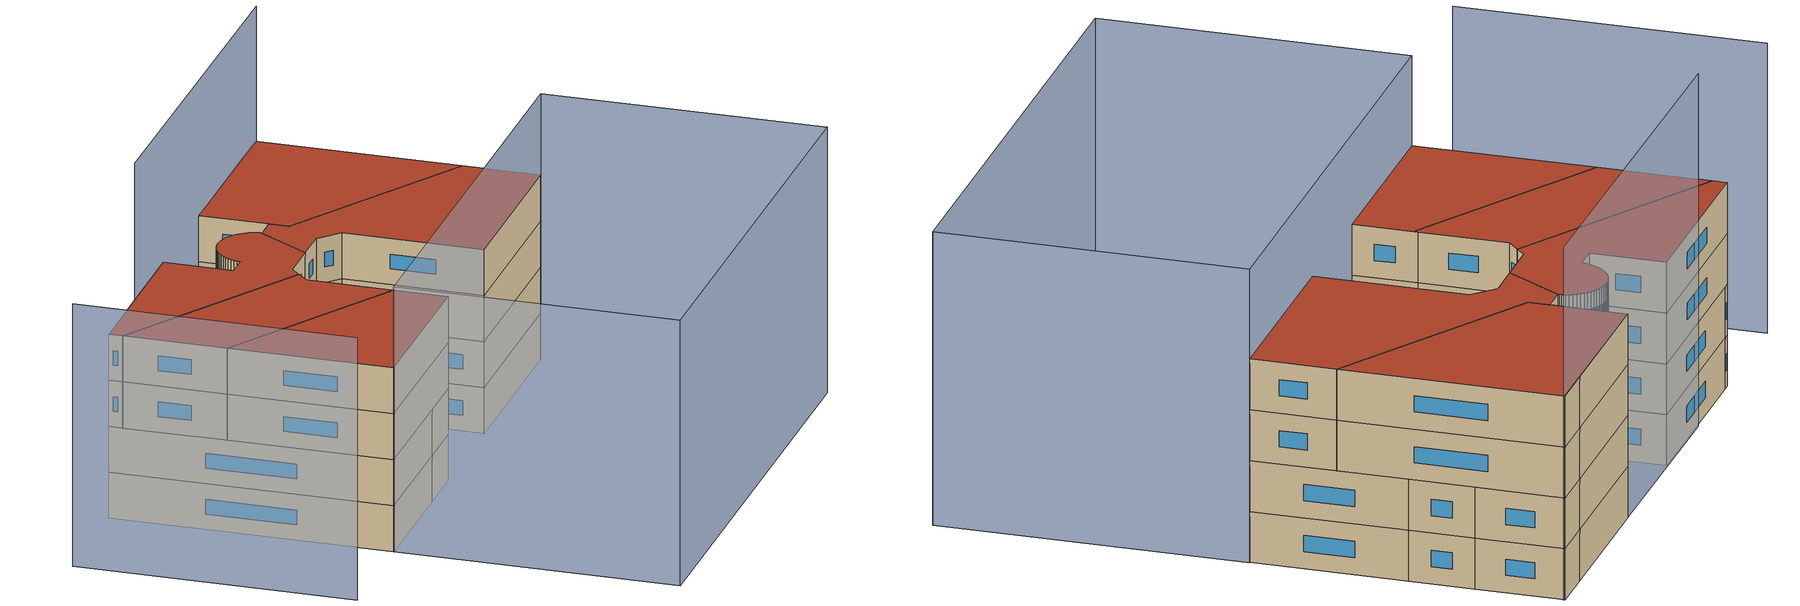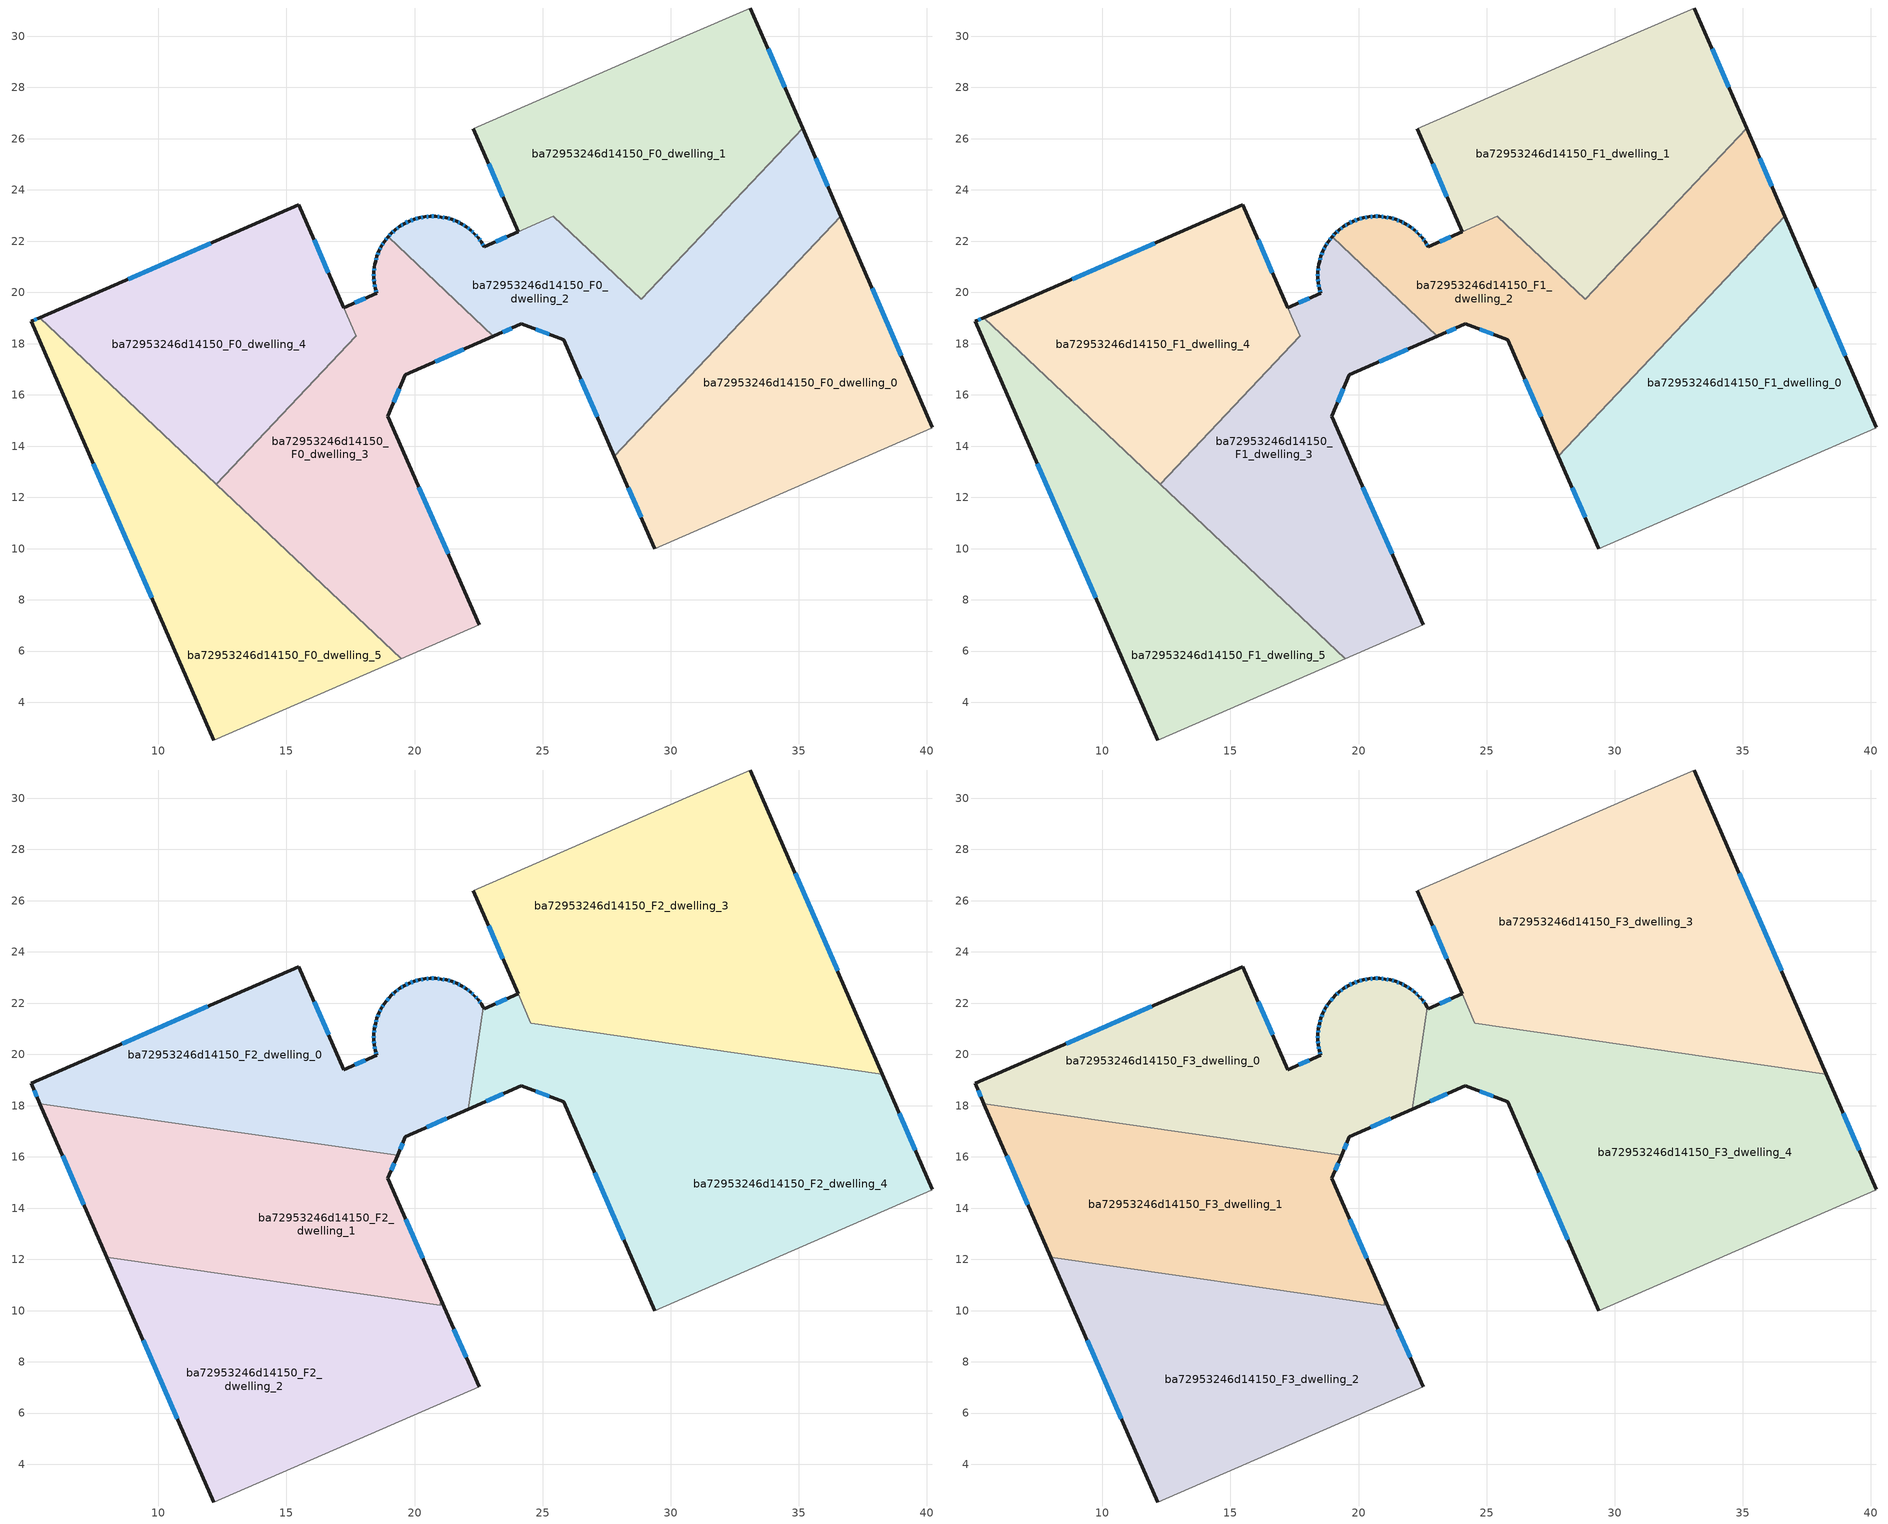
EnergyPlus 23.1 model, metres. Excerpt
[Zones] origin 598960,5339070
ba72953246d14150_F0_dwelling_0
 floor ground (EU_floor_Construction): 36.64,22.97 40.22,14.73 40.18,14.7 29.38,9.99 27.8,13.6 z0
 wall outside (EU_wall_Construction): 27.8,13.6 29.38,9.99 / 40.22,14.73 36.64,22.97 z0:3
 wall adiabatic (EU_wall_Construction): 29.38,9.99 40.18,14.7 40.22,14.73 z0:3
 wall to ba72953246d14150_F0_dwelling_2 (EU_wall_Construction): 36.64,22.97 27.8,13.6 z0:3
 window (EU_Window_Construction): 28.34,12.37 28.84,11.22 / 39,17.53 37.86,20.17 z1.02:1.98
ba72953246d14150_F0_dwelling_1
 floor ground (EU_floor_Construction): 33.11,31.1 35.15,26.42 28.84,19.74 25.42,22.97 24.05,22.37 22.3,26.39 30.6,30.02 z0
 wall outside (EU_wall_Construction): 35.15,26.42 33.11,31.1 / 22.3,26.39 24.05,22.37 z0:3
 wall adiabatic (EU_wall_Construction): 33.11,31.1 30.6,30.02 22.3,26.39 z0:3
 wall to ba72953246d14150_F0_dwelling_2 (EU_wall_Construction): 24.05,22.37 25.42,22.97 28.84,19.74 35.15,26.42 z0:3
 window (EU_Window_Construction): 34.45,28.01 33.8,29.51 / 22.89,25.02 23.45,23.74 z1.02:1.98
ba72953246d14150_F0_dwelling_2
 floor ground (EU_floor_Construction): 35.15,26.42 36.64,22.97 27.8,13.6 25.82,18.16 24.17,18.77 23.08,18.29 18.97,22.17 19.09,22.31 19.24,22.44 19.41,22.58 19.6,22.69 19.79,22.78 19.99,22.86 20.19,22.91 20.4,22.95 20.6,22.96 20.82,22.97 21.04,22.94 21.24,22.91 21.45,22.85 21.64,22.77 21.83,22.68 22.01,22.56 22.18,22.43 22.34,22.3 22.48,22.14 22.6,21.97 22.72,21.78 25.42,22.97 28.84,19.74 z0
 wall outside (EU_wall_Construction): 36.64,22.97 35.15,26.42 / 23.08,18.29 24.17,18.77 25.82,18.16 27.8,13.6 / 24.04,22.37 22.72,21.78 22.6,21.97 22.48,22.14 22.34,22.3 22.18,22.43 22.01,22.56 21.83,22.68 21.64,22.77 21.45,22.85 21.24,22.91 21.04,22.94 20.82,22.97 20.6,22.96 20.4,22.95 20.19,22.91 19.99,22.86 19.79,22.78 19.6,22.69 19.41,22.58 19.24,22.44 19.09,22.31 18.97,22.17 z0:3
 wall to ba72953246d14150_F0_dwelling_3 (EU_wall_Construction): 18.97,22.17 23.08,18.29 z0:3
 window (EU_Window_Construction): 19.36,22.53 19.3,22.49 / 19.54,22.65 19.48,22.61 / 19.72,22.75 19.66,22.72 / 19.92,22.83 19.86,22.81 / 20.12,22.89 20.05,22.87 / 20.32,22.94 20.26,22.92 / 20.53,22.96 20.47,22.96 / 20.75,22.97 20.68,22.97 / 20.96,22.95 20.9,22.96 / 21.17,22.92 21.1,22.93 / 21.38,22.87 21.31,22.89 / 21.57,22.8 21.51,22.82 / 21.77,22.71 21.7,22.74 / 21.95,22.6 21.89,22.64 / 22.13,22.48 22.07,22.52 / 22.28,22.34 22.24,22.39 / 22.43,22.19 22.39,22.24 / 22.56,22.03 22.52,22.08 / 22.68,21.85 22.64,21.91 / 36.13,24.14 35.65,25.24 / 26.49,16.61 27.13,15.15 / 24.73,18.56 25.26,18.36 / 23.45,18.45 23.8,18.61 / 19.05,22.26 19.01,22.22 / 19.19,22.4 19.14,22.35 / 23.59,22.17 23.17,21.98 z1.02:1.98
ba72953246d14150_F0_dwelling_3
 floor ground (EU_floor_Construction): 23.08,18.29 19.64,16.79 18.96,15.17 22.52,7.02 19.48,5.7 12.26,12.52 17.72,18.29 17.24,19.4 18.52,19.96 18.46,20.16 18.43,20.37 18.41,20.58 18.41,20.79 18.43,21 18.45,21.08 18.45,21.11 18.48,21.21 18.53,21.41 18.61,21.61 18.71,21.8 18.81,21.98 18.97,22.17 z0
 wall outside (EU_wall_Construction): 18.97,22.17 18.81,21.98 18.71,21.8 18.61,21.61 18.53,21.41 18.48,21.21 18.45,21.11 18.45,21.08 18.43,21 18.41,20.79 18.41,20.58 18.43,20.37 18.46,20.16 18.52,19.96 17.24,19.4 / 22.52,7.02 18.96,15.17 19.64,16.79 23.08,18.29 z0:3
 wall adiabatic (EU_wall_Construction): 19.48,5.7 22.52,7.02 z0:3
 wall to ba72953246d14150_F0_dwelling_4 (EU_wall_Construction): 17.71,18.29 12.26,12.52 / 17.24,19.4 17.72,18.29 z0:3
 wall to ba72953246d14150_F0_dwelling_5 (EU_wall_Construction): 12.26,12.52 19.48,5.7 z0:3
 window (EU_Window_Construction): 18.08,19.77 17.67,19.59 / 18.48,20.09 18.5,20.03 / 18.44,20.3 18.45,20.23 / 18.42,20.51 18.42,20.44 / 18.41,20.72 18.41,20.65 / 18.42,20.93 18.42,20.86 / 18.51,21.34 18.5,21.28 / 18.58,21.54 18.56,21.48 / 18.67,21.74 18.64,21.68 / 18.78,21.92 18.74,21.86 / 18.92,22.11 18.87,22.05 / 20.81,17.3 21.91,17.78 / 19.19,15.72 19.41,16.24 / 21.31,9.79 20.17,12.4 z1.02:1.98
ba72953246d14150_F0_dwelling_4
 floor ground (EU_floor_Construction): 15.49,23.43 17.71,18.29 12.26,12.52 5.38,19.02 z0
 wall outside (EU_wall_Construction): 17.23,19.4 15.49,23.43 5.38,19.02 z0:3
 wall to ba72953246d14150_F0_dwelling_5 (EU_wall_Construction): 5.38,19.02 12.26,12.52 z0:3
 window (EU_Window_Construction): 12.05,21.93 8.82,20.52 / 16.64,20.77 16.08,22.05 z1.02:1.98
ba72953246d14150_F0_dwelling_5
 floor ground (EU_floor_Construction): 19.48,5.7 12.16,2.53 5.03,18.87 5.38,19.02 z0
 wall outside (EU_wall_Construction): 5.38,19.02 5.03,18.87 12.16,2.53 z0:3
 wall adiabatic (EU_wall_Construction): 12.16,2.53 19.48,5.7 z0:3
 window (EU_Window_Construction): 7.45,13.31 9.73,8.09 / 5.26,18.97 5.15,18.92 z1.02:1.98
ba72953246d14150_F1_dwelling_0
 floor to ba72953246d14150_F0_dwelling_0 (EU_floor_Construction): 36.64,22.97 40.22,14.73 40.18,14.7 29.38,9.99 27.8,13.6 z3
 wall outside (EU_wall_Construction): 27.8,13.6 29.38,9.99 / 40.22,14.73 36.64,22.97 z3:6
 wall adiabatic (EU_wall_Construction): 29.38,9.99 40.18,14.7 40.22,14.73 z3:6
 wall to ba72953246d14150_F1_dwelling_2 (EU_wall_Construction): 36.64,22.97 27.8,13.6 z3:6
 window (EU_Window_Construction): 28.34,12.37 28.84,11.22 / 39,17.53 37.86,20.17 z4.02:4.98
ba72953246d14150_F1_dwelling_1
 floor to ba72953246d14150_F0_dwelling_1 (EU_floor_Construction): 33.11,31.1 35.15,26.42 28.84,19.74 25.42,22.97 24.05,22.37 22.3,26.39 30.6,30.02 z3
 wall outside (EU_wall_Construction): 35.15,26.42 33.11,31.1 / 22.3,26.39 24.05,22.37 z3:6
 wall adiabatic (EU_wall_Construction): 33.11,31.1 30.6,30.02 22.3,26.39 z3:6
 wall to ba72953246d14150_F1_dwelling_2 (EU_wall_Construction): 24.05,22.37 25.42,22.97 28.84,19.74 35.15,26.42 z3:6
 window (EU_Window_Construction): 34.45,28.01 33.8,29.51 / 22.89,25.02 23.45,23.74 z4.02:4.98
ba72953246d14150_F1_dwelling_2
 floor to ba72953246d14150_F0_dwelling_2 (EU_floor_Construction): 35.15,26.42 36.64,22.97 27.8,13.6 25.82,18.16 24.17,18.77 23.08,18.29 18.97,22.17 19.09,22.31 19.24,22.44 19.41,22.58 19.6,22.69 19.79,22.78 19.99,22.86 20.19,22.91 20.4,22.95 20.6,22.96 20.82,22.97 21.04,22.94 21.24,22.91 21.45,22.85 21.64,22.77 21.83,22.68 22.01,22.56 22.18,22.43 22.34,22.3 22.48,22.14 22.6,21.97 22.72,21.78 25.42,22.97 28.84,19.74 z3
 wall outside (EU_wall_Construction): 36.64,22.97 35.15,26.42 / 23.08,18.29 24.17,18.77 25.82,18.16 27.8,13.6 / 24.04,22.37 22.72,21.78 22.6,21.97 22.48,22.14 22.34,22.3 22.18,22.43 22.01,22.56 21.83,22.68 21.64,22.77 21.45,22.85 21.24,22.91 21.04,22.94 20.82,22.97 20.6,22.96 20.4,22.95 20.19,22.91 19.99,22.86 19.79,22.78 19.6,22.69 19.41,22.58 19.24,22.44 19.09,22.31 18.97,22.17 z3:6
 wall to ba72953246d14150_F1_dwelling_3 (EU_wall_Construction): 18.97,22.17 23.08,18.29 z3:6
 window (EU_Window_Construction): 19.36,22.53 19.3,22.49 / 19.54,22.65 19.48,22.61 / 19.72,22.75 19.66,22.72 / 19.92,22.83 19.86,22.81 / 20.12,22.89 20.05,22.87 / 20.32,22.94 20.26,22.92 / 20.53,22.96 20.47,22.96 / 20.75,22.97 20.68,22.97 / 20.96,22.95 20.9,22.96 / 21.17,22.92 21.1,22.93 / 21.38,22.87 21.31,22.89 / 21.57,22.8 21.51,22.82 / 21.77,22.71 21.7,22.74 / 21.95,22.6 21.89,22.64 / 22.13,22.48 22.07,22.52 / 22.28,22.34 22.24,22.39 / 22.43,22.19 22.39,22.24 / 22.56,22.03 22.52,22.08 / 22.68,21.85 22.64,21.91 / 36.13,24.14 35.65,25.24 / 26.49,16.61 27.13,15.15 / 24.73,18.56 25.26,18.36 / 23.45,18.45 23.8,18.61 / 19.05,22.26 19.01,22.22 / 19.19,22.4 19.14,22.35 / 23.59,22.17 23.17,21.98 z4.02:4.98
ba72953246d14150_F1_dwelling_3
 floor to ba72953246d14150_F0_dwelling_3 (EU_floor_Construction): 23.08,18.29 19.64,16.79 18.96,15.17 22.52,7.02 19.48,5.7 12.26,12.52 17.72,18.29 17.24,19.4 18.52,19.96 18.46,20.16 18.43,20.37 18.41,20.58 18.41,20.79 18.43,21 18.45,21.08 18.45,21.11 18.48,21.21 18.53,21.41 18.61,21.61 18.71,21.8 18.81,21.98 18.97,22.17 z3
 wall outside (EU_wall_Construction): 18.97,22.17 18.81,21.98 18.71,21.8 18.61,21.61 18.53,21.41 18.48,21.21 18.45,21.11 18.45,21.08 18.43,21 18.41,20.79 18.41,20.58 18.43,20.37 18.46,20.16 18.52,19.96 17.24,19.4 / 22.52,7.02 18.96,15.17 19.64,16.79 23.08,18.29 z3:6
 wall adiabatic (EU_wall_Construction): 19.48,5.7 22.52,7.02 z3:6
 wall to ba72953246d14150_F1_dwelling_4 (EU_wall_Construction): 17.71,18.29 12.26,12.52 / 17.24,19.4 17.72,18.29 z3:6
 wall to ba72953246d14150_F1_dwelling_5 (EU_wall_Construction): 12.26,12.52 19.48,5.7 z3:6
 window (EU_Window_Construction): 18.08,19.77 17.67,19.59 / 18.48,20.09 18.5,20.03 / 18.44,20.3 18.45,20.23 / 18.42,20.51 18.42,20.44 / 18.41,20.72 18.41,20.65 / 18.42,20.93 18.42,20.86 / 18.51,21.34 18.5,21.28 / 18.58,21.54 18.56,21.48 / 18.67,21.74 18.64,21.68 / 18.78,21.92 18.74,21.86 / 18.92,22.11 18.87,22.05 / 20.81,17.3 21.91,17.78 / 19.19,15.72 19.41,16.24 / 21.31,9.79 20.17,12.4 z4.02:4.98
ba72953246d14150_F1_dwelling_4
 floor to ba72953246d14150_F0_dwelling_4 (EU_floor_Construction): 15.49,23.43 17.71,18.29 12.26,12.52 5.38,19.02 z3
 wall outside (EU_wall_Construction): 17.23,19.4 15.49,23.43 5.38,19.02 z3:6
 wall to ba72953246d14150_F1_dwelling_5 (EU_wall_Construction): 5.38,19.02 12.26,12.52 z3:6
 window (EU_Window_Construction): 12.05,21.93 8.82,20.52 / 16.64,20.77 16.08,22.05 z4.02:4.98
ba72953246d14150_F1_dwelling_5
 floor to ba72953246d14150_F0_dwelling_5 (EU_floor_Construction): 19.48,5.7 12.16,2.53 5.03,18.87 5.38,19.02 z3
 wall outside (EU_wall_Construction): 5.38,19.02 5.03,18.87 12.16,2.53 z3:6
 wall adiabatic (EU_wall_Construction): 12.16,2.53 19.48,5.7 z3:6
 window (EU_Window_Construction): 7.45,13.31 9.73,8.09 / 5.26,18.97 5.15,18.92 z4.02:4.98
ba72953246d14150_F2_dwelling_0
 floor outside (EU_floor_Construction): 15.49,23.43 17.24,19.4 17.71,18.29 z6
 floor to ba72953246d14150_F1_dwelling_4 (EU_floor_Construction): 15.49,23.43 17.71,18.29 16.06,16.53 6.55,17.91 5.38,19.02 z6
 floor to ba72953246d14150_F1_dwelling_3 (EU_floor_Construction): 22.27,19.05 22.1,17.87 19.64,16.79 19.33,16.06 16.06,16.53 17.72,18.29 17.24,19.4 18.52,19.96 18.46,20.16 18.43,20.37 18.41,20.58 18.41,20.79 18.43,21 18.48,21.21 18.53,21.41 18.61,21.61 18.71,21.8 18.81,21.98 18.97,22.17 z6
 floor to ba72953246d14150_F1_dwelling_2 (EU_floor_Construction): 22.18,22.43 22.34,22.3 22.48,22.14 22.6,21.97 22.68,21.84 22.27,19.05 18.97,22.17 19.09,22.31 19.24,22.44 19.41,22.58 19.6,22.69 19.79,22.78 19.99,22.86 20.19,22.91 20.4,22.95 20.6,22.96 20.82,22.97 21.04,22.94 21.24,22.91 21.45,22.85 21.64,22.77 21.83,22.68 22.01,22.56 z6
 floor to ba72953246d14150_F1_dwelling_5 (EU_floor_Construction): 6.55,17.91 5.37,18.08 5.03,18.87 5.38,19.02 z6
 wall outside (EU_wall_Construction): 22.68,21.84 22.6,21.97 22.48,22.14 22.34,22.3 22.18,22.43 22.01,22.56 21.83,22.68 21.64,22.77 21.45,22.85 21.24,22.91 21.04,22.94 20.82,22.97 20.6,22.96 20.4,22.95 20.19,22.91 19.99,22.86 19.79,22.78 19.6,22.69 19.41,22.58 19.24,22.44 19.09,22.31 18.81,21.98 18.71,21.8 18.61,21.61 18.53,21.41 18.48,21.21 18.43,21 18.41,20.79 18.41,20.58 18.43,20.37 18.46,20.16 18.52,19.96 17.24,19.4 15.49,23.43 5.03,18.87 5.37,18.08 / 19.33,16.06 19.64,16.79 22.1,17.87 z6:9
 wall to ba72953246d14150_F2_dwelling_4 (EU_wall_Construction): 22.1,17.87 22.68,21.84 z6:9
 wall to ba72953246d14150_F2_dwelling_1 (EU_wall_Construction): 5.37,18.08 19.33,16.06 z6:9
 window (EU_Window_Construction): 11.93,21.87 8.59,20.42 / 16.64,20.77 16.08,22.06 / 18.08,19.77 17.67,19.59 / 18.48,20.09 18.5,20.03 / 18.44,20.3 18.45,20.23 / 18.42,20.51 18.42,20.44 / 18.41,20.72 18.41,20.65 / 18.42,20.93 18.42,20.86 / 18.46,21.14 18.45,21.07 / 18.51,21.34 18.5,21.28 / 18.58,21.54 18.56,21.48 / 18.67,21.74 18.64,21.68 / 18.78,21.92 18.74,21.86 / 18.99,22.2 18.91,22.09 / 19.19,22.4 19.14,22.35 / 19.36,22.53 19.3,22.49 / 19.54,22.65 19.48,22.61 / 19.72,22.75 19.66,22.72 / 19.92,22.83 19.86,22.81 / 20.12,22.89 20.05,22.87 / 20.32,22.94 20.26,22.92 / 20.53,22.96 20.47,22.96 / 20.75,22.97 20.68,22.97 / 20.96,22.95 20.9,22.96 / 21.17,22.92 21.1,22.93 / 21.38,22.87 21.31,22.89 / 21.57,22.8 21.51,22.82 / 21.77,22.71 21.7,22.74 / 21.95,22.6 21.89,22.64 / 22.13,22.48 22.07,22.52 / 22.28,22.34 22.24,22.39 / 22.43,22.19 22.39,22.24 / 22.56,22.03 22.52,22.08 / 20.48,17.16 21.27,17.5 / 19.44,16.31 19.54,16.54 / 5.15,18.6 5.25,18.35 z7.02:7.98
ba72953246d14150_F2_dwelling_1
 floor to ba72953246d14150_F1_dwelling_3 (EU_floor_Construction): 19.33,16.06 18.96,15.17 21.03,10.44 20.99,10.21 13.57,11.28 12.26,12.52 16.05,16.53 z6
 floor to ba72953246d14150_F1_dwelling_4 (EU_floor_Construction): 16.05,16.53 12.26,12.52 6.55,17.91 z6
 floor to ba72953246d14150_F1_dwelling_5 (EU_floor_Construction): 13.57,11.28 7.98,12.09 5.37,18.08 6.55,17.91 z6
 wall outside (EU_wall_Construction): 5.37,18.08 7.98,12.09 / 21.03,10.44 18.96,15.17 19.33,16.06 z6:9
 wall to ba72953246d14150_F2_dwelling_2 (EU_wall_Construction): 7.98,12.09 20.99,10.21 21.03,10.44 z6:9
 window (EU_Window_Construction): 6.26,16.04 7.1,14.13 / 19.09,15.47 19.21,15.75 / 20.32,12.05 19.66,13.56 z7.02:7.98
ba72953246d14150_F2_dwelling_2
 floor to ba72953246d14150_F1_dwelling_5 (EU_floor_Construction): 13.57,11.28 19.48,5.7 12.16,2.53 7.98,12.09 z6
 floor to ba72953246d14150_F1_dwelling_3 (EU_floor_Construction): 21.03,10.44 22.52,7.02 19.48,5.7 13.57,11.28 20.99,10.21 z6
 wall outside (EU_wall_Construction): 22.52,7.02 21.03,10.44 / 7.98,12.09 12.16,2.53 z6:9
 wall adiabatic (EU_wall_Construction): 12.16,2.53 22.52,7.02 z6:9
 window (EU_Window_Construction): 22.01,8.18 21.53,9.27 / 9.4,8.84 10.74,5.78 z7.02:7.98
ba72953246d14150_F2_dwelling_3
 floor to ba72953246d14150_F1_dwelling_1 (EU_floor_Construction): 33.11,31.1 35.15,26.41 29.56,20.49 27.76,20.75 25.42,22.97 24.05,22.37 22.3,26.39 30.6,30.02 z6
 floor to ba72953246d14150_F1_dwelling_2 (EU_floor_Construction): 35.15,26.41 36.64,22.97 33.73,19.89 29.56,20.49 z6; 27.76,20.75 24.55,21.22 24.05,22.37 25.42,22.97 z6
 floor to ba72953246d14150_F1_dwelling_0 (EU_floor_Construction): 36.64,22.97 38.26,19.23 33.73,19.89 z6
 wall outside (EU_wall_Construction): 22.3,26.39 24.04,22.37 / 38.26,19.23 33.11,31.1 z6:9
 wall adiabatic (EU_wall_Construction): 33.11,31.1 30.6,30.02 22.3,26.39 z6:9
 wall to ba72953246d14150_F2_dwelling_4 (EU_wall_Construction): 24.05,22.37 24.54,21.22 / 24.55,21.22 38.26,19.23 z6:9
 window (EU_Window_Construction): 22.89,25.02 23.45,23.74 / 36.51,23.27 34.86,27.06 z7.02:7.98
ba72953246d14150_F2_dwelling_4
 floor to ba72953246d14150_F1_dwelling_0 (EU_floor_Construction): 38.26,19.23 40.22,14.73 40.18,14.7 29.38,9.99 27.8,13.6 33.73,19.89 z6
 floor to ba72953246d14150_F1_dwelling_2 (EU_floor_Construction): 33.73,19.89 27.8,13.6 25.82,18.16 24.17,18.77 23.08,18.29 22.27,19.05 22.68,21.84 22.72,21.78 24.05,22.37 24.54,21.22 27.76,20.75 28.84,19.74 29.56,20.49 z6
 floor to ba72953246d14150_F1_dwelling_1 (EU_floor_Construction): 29.56,20.49 28.84,19.74 27.76,20.75 z6
 floor to ba72953246d14150_F1_dwelling_3 (EU_floor_Construction): 23.08,18.29 22.1,17.87 22.27,19.05 z6
 wall outside (EU_wall_Construction): 24.05,22.37 22.72,21.78 22.68,21.84 / 40.22,14.73 38.26,19.23 / 22.1,17.87 24.17,18.77 25.82,18.16 29.38,9.99 z6:9
 wall adiabatic (EU_wall_Construction): 29.38,9.99 40.18,14.7 40.22,14.73 z6:9
 window (EU_Window_Construction): 23.59,22.17 23.17,21.98 / 39.55,16.26 38.93,17.7 / 27.03,15.38 28.17,12.77 / 24.73,18.56 25.26,18.36 / 22.81,18.17 23.47,18.46 z7.02:7.98
ba72953246d14150_F3_dwelling_0
 floor to ba72953246d14150_F2_dwelling_0 (EU_floor_Construction): 22.01,22.56 22.18,22.43 22.34,22.3 22.48,22.14 22.6,21.97 22.68,21.84 22.1,17.87 19.64,16.79 19.33,16.06 5.37,18.08 5.03,18.87 15.49,23.43 17.24,19.4 18.52,19.96 18.46,20.16 18.43,20.37 18.41,20.58 18.41,20.79 18.43,21 18.48,21.21 18.53,21.41 18.61,21.61 18.71,21.8 18.81,21.98 19.09,22.31 19.24,22.44 19.41,22.58 19.6,22.69 19.79,22.78 19.99,22.86 20.19,22.91 20.4,22.95 20.6,22.96 20.82,22.97 21.04,22.94 21.24,22.91 21.45,22.85 21.64,22.77 21.83,22.68 z9
 wall outside (EU_wall_Construction): 22.68,21.84 22.6,21.97 22.48,22.14 22.34,22.3 22.18,22.43 22.01,22.56 21.83,22.68 21.64,22.77 21.45,22.85 21.24,22.91 21.04,22.94 20.82,22.97 20.6,22.96 20.4,22.95 20.19,22.91 19.99,22.86 19.79,22.78 19.6,22.69 19.41,22.58 19.24,22.44 19.09,22.31 18.81,21.98 18.71,21.8 18.61,21.61 18.53,21.41 18.48,21.21 18.43,21 18.41,20.79 18.41,20.58 18.43,20.37 18.46,20.16 18.52,19.96 17.24,19.4 15.49,23.43 5.03,18.87 5.37,18.08 / 19.33,16.06 19.64,16.79 22.1,17.87 z9:12
 wall to ba72953246d14150_F3_dwelling_4 (EU_wall_Construction): 22.1,17.87 22.68,21.84 z9:12
 wall to ba72953246d14150_F3_dwelling_1 (EU_wall_Construction): 5.37,18.08 19.33,16.06 z9:12
 window (EU_Window_Construction): 11.93,21.87 8.59,20.42 / 16.64,20.77 16.08,22.06 / 18.08,19.77 17.67,19.59 / 18.48,20.09 18.5,20.03 / 18.44,20.3 18.45,20.23 / 18.42,20.51 18.42,20.44 / 18.41,20.72 18.41,20.65 / 18.42,20.93 18.42,20.86 / 18.46,21.14 18.45,21.07 / 18.51,21.34 18.5,21.28 / 18.58,21.54 18.56,21.48 / 18.67,21.74 18.64,21.68 / 18.78,21.92 18.74,21.86 / 18.99,22.2 18.91,22.09 / 19.19,22.4 19.14,22.35 / 19.36,22.53 19.3,22.49 / 19.54,22.65 19.48,22.61 / 19.72,22.75 19.66,22.72 / 19.92,22.83 19.86,22.81 / 20.12,22.89 20.05,22.87 / 20.32,22.94 20.26,22.92 / 20.53,22.96 20.47,22.96 / 20.75,22.97 20.68,22.97 / 20.96,22.95 20.9,22.96 / 21.17,22.92 21.1,22.93 / 21.38,22.87 21.31,22.89 / 21.57,22.8 21.51,22.82 / 21.77,22.71 21.7,22.74 / 21.95,22.6 21.89,22.64 / 22.13,22.48 22.07,22.52 / 22.28,22.34 22.24,22.39 / 22.43,22.19 22.39,22.24 / 22.56,22.03 22.52,22.08 / 20.48,17.16 21.27,17.5 / 19.44,16.31 19.54,16.54 / 5.15,18.6 5.25,18.35 z10.02:10.98
 roof outside (EU_roof_Construction): 22.1,17.87 22.68,21.84 22.6,21.97 22.48,22.14 22.34,22.3 22.18,22.43 22.01,22.56 21.83,22.68 21.64,22.77 21.45,22.85 21.24,22.91 21.04,22.94 20.82,22.97 20.6,22.96 20.4,22.95 20.19,22.91 19.99,22.86 19.79,22.78 19.6,22.69 19.41,22.58 19.24,22.44 19.09,22.31 18.81,21.98 18.71,21.8 18.61,21.61 18.53,21.41 18.48,21.21 18.43,21 18.41,20.79 18.41,20.58 18.43,20.37 18.46,20.16 18.52,19.96 17.24,19.4 15.49,23.43 5.03,18.87 5.37,18.08 19.33,16.06 19.64,16.79 z12
ba72953246d14150_F3_dwelling_1
 floor to ba72953246d14150_F2_dwelling_1 (EU_floor_Construction): 19.33,16.06 18.96,15.17 21.03,10.44 20.99,10.21 7.98,12.09 5.37,18.08 z9
 wall outside (EU_wall_Construction): 5.37,18.08 7.98,12.09 / 21.03,10.44 18.96,15.17 19.33,16.06 z9:12
 wall to ba72953246d14150_F3_dwelling_2 (EU_wall_Construction): 7.98,12.09 20.99,10.21 21.03,10.44 z9:12
 window (EU_Window_Construction): 6.26,16.04 7.1,14.13 / 19.09,15.47 19.21,15.75 / 20.32,12.05 19.66,13.56 z10.02:10.98
 roof outside (EU_roof_Construction): 20.99,10.21 21.03,10.44 18.96,15.17 19.33,16.06 5.37,18.08 7.98,12.09 z12
ba72953246d14150_F3_dwelling_2
 floor to ba72953246d14150_F2_dwelling_2 (EU_floor_Construction): 21.03,10.44 22.52,7.02 12.16,2.53 7.98,12.09 20.99,10.21 z9
 wall outside (EU_wall_Construction): 22.52,7.02 21.03,10.44 / 7.98,12.09 12.16,2.53 z9:12
 wall adiabatic (EU_wall_Construction): 12.16,2.53 22.52,7.02 z9:12
 window (EU_Window_Construction): 22.01,8.18 21.53,9.27 / 9.4,8.84 10.74,5.78 z10.02:10.98
 roof outside (EU_roof_Construction): 22.52,7.02 21.03,10.44 20.99,10.21 7.98,12.09 12.16,2.53 z12
ba72953246d14150_F3_dwelling_3
 floor to ba72953246d14150_F2_dwelling_3 (EU_floor_Construction): 33.11,31.1 38.26,19.23 24.55,21.22 22.3,26.39 30.6,30.02 z9
 wall outside (EU_wall_Construction): 22.3,26.39 24.04,22.37 / 38.26,19.23 33.11,31.1 z9:12
 wall adiabatic (EU_wall_Construction): 33.11,31.1 30.6,30.02 22.3,26.39 z9:12
 wall to ba72953246d14150_F3_dwelling_4 (EU_wall_Construction): 24.05,22.37 24.54,21.22 / 24.55,21.22 38.26,19.23 z9:12
 window (EU_Window_Construction): 22.89,25.02 23.45,23.74 / 36.51,23.27 34.86,27.06 z10.02:10.98
 roof outside (EU_roof_Construction): 38.26,19.23 33.11,31.1 30.6,30.02 22.3,26.39 24.54,21.22 z12
ba72953246d14150_F3_dwelling_4
 floor to ba72953246d14150_F2_dwelling_4 (EU_floor_Construction): 38.26,19.23 40.22,14.73 40.18,14.7 29.38,9.99 25.82,18.16 24.17,18.77 22.1,17.87 22.68,21.84 22.72,21.78 24.05,22.37 24.54,21.22 z9
 wall outside (EU_wall_Construction): 24.05,22.37 22.72,21.78 22.68,21.84 / 40.22,14.73 38.26,19.23 / 22.1,17.87 24.17,18.77 25.82,18.16 29.38,9.99 z9:12
 wall adiabatic (EU_wall_Construction): 29.38,9.99 40.18,14.7 40.22,14.73 z9:12
 window (EU_Window_Construction): 23.59,22.17 23.17,21.98 / 39.55,16.26 38.93,17.7 / 27.03,15.38 28.17,12.77 / 24.73,18.56 25.26,18.36 / 22.81,18.17 23.47,18.46 z10.02:10.98
 roof outside (EU_roof_Construction): 40.18,14.7 40.22,14.73 38.26,19.23 24.54,21.22 24.05,22.37 22.72,21.78 22.68,21.84 22.1,17.87 24.17,18.77 25.82,18.16 29.38,9.99 z12
shading: 12.16,2.53 40.23,14.72 / 40.23,14.72 47.37,-1.71 / 47.37,-1.71 19.29,-13.9 / 19.29,-13.9 12.16,2.53 z0:17.3; -1.92,15.83 5.16,-0.5 z0:17.1; 33.18,31.06 10.25,21.23 z0:20.8
[Building]
EU S2 Campaign: North Axis=0; Terrain=City; Solar Distribution=FullExterior
[Site:Location]
Vienna: Latitude=48; Longitude=16.5; Time Zone=1; Elevation=183
[SizingPeriod:WeatherFileDays]
AnnualSizingPeriod: Begin Month=1; Begin Day of Month=1; End Month=12; End Day of Month=31; Day of Week for Start Day=Monday; Use Weather File Daylight Saving Period=No; Use Weather File Rain and Snow Indicators=No
[MATERIAL]
EU_InternalMass_Material: Roughness=MediumRough; Thickness=0.1; Conductivity=1; Density=1800; Specific Heat=900; Thermal Absorptance=0.9; Solar Absorptance=0.7; Visible Absorptance=0.7
[MATERIAL:NOMASS] Roughness=MediumRough; Thermal Absorptance=0.9; Solar Absorptance=0.7; Visible Absorptance=0.7
Name | Thermal Resistance
EU_wall_NoMass | 0.942466
EU_roof_NoMass | 0.551687
EU_floor_NoMass | 0.66527
[WINDOWMATERIAL:SIMPLEGLAZINGSYSTEM]
EU_Window_SimpleGlazing: UFactor=2.03367; Solar Heat Gain Coefficient=0.65; Visible Transmittance=0.65
[CONSTRUCTION]
EU_wall_Construction: EU_wall_NoMass
EU_roof_Construction: EU_roof_NoMass
EU_floor_Construction: EU_floor_NoMass
EU_Window_Construction: EU_Window_SimpleGlazing
EU_InternalMass_Construction: EU_InternalMass_Material
[ZONE] Type=1; Multiplier=1; Ceiling Height=autocalculate; Floor Area=autocalculate; Part of Total Floor Area=Yes
Name | Volume
ba72953246d14150_F0_dwelling_0; ba72953246d14150_F1_dwelling_0 | 229.68
ba72953246d14150_F2_dwelling_0; ba72953246d14150_F3_dwelling_0 | 222.396
ba72953246d14150_F0_dwelling_1; ba72953246d14150_F1_dwelling_1 | 231.451
ba72953246d14150_F2_dwelling_1; ba72953246d14150_F3_dwelling_1 | 222.402
ba72953246d14150_F0_dwelling_2; ba72953246d14150_F1_dwelling_2 | 221.863
ba72953246d14150_F2_dwelling_2; ba72953246d14150_F3_dwelling_2 | 235.291
ba72953246d14150_F0_dwelling_3; ba72953246d14150_F1_dwelling_3 | 229.484
ba72953246d14150_F2_dwelling_3; ba72953246d14150_F3_dwelling_3 | 328.861
ba72953246d14150_F0_dwelling_4; ba72953246d14150_F1_dwelling_4 | 205.415
ba72953246d14150_F2_dwelling_4; ba72953246d14150_F3_dwelling_4 | 332.492
ba72953246d14150_F0_dwelling_5; ba72953246d14150_F1_dwelling_5 | 223.575
[INTERNALMASS] Construction=EU_InternalMass_Construction
Name | Zone or ZoneList | Surface Area
ba72953246d14150_F0_dwelling_0_EU_InternalMass | ba72953246d14150_F0_dwelling_0 | 76.5577
ba72953246d14150_F0_dwelling_1_EU_InternalMass | ba72953246d14150_F0_dwelling_1 | 77.1493
ba72953246d14150_F0_dwelling_2_EU_InternalMass | ba72953246d14150_F0_dwelling_2 | 73.955
ba72953246d14150_F0_dwelling_3_EU_InternalMass | ba72953246d14150_F0_dwelling_3 | 76.494
ba72953246d14150_F0_dwelling_4_EU_InternalMass | ba72953246d14150_F0_dwelling_4 | 68.4859
ba72953246d14150_F0_dwelling_5_EU_InternalMass | ba72953246d14150_F0_dwelling_5 | 74.5248
ba72953246d14150_F1_dwelling_0_EU_InternalMass | ba72953246d14150_F1_dwelling_0 | 76.5577
ba72953246d14150_F1_dwelling_1_EU_InternalMass | ba72953246d14150_F1_dwelling_1 | 77.1493
ba72953246d14150_F1_dwelling_2_EU_InternalMass | ba72953246d14150_F1_dwelling_2 | 73.955
ba72953246d14150_F1_dwelling_3_EU_InternalMass | ba72953246d14150_F1_dwelling_3 | 76.494
ba72953246d14150_F1_dwelling_4_EU_InternalMass | ba72953246d14150_F1_dwelling_4 | 68.4859
ba72953246d14150_F1_dwelling_5_EU_InternalMass | ba72953246d14150_F1_dwelling_5 | 74.5248
ba72953246d14150_F2_dwelling_0_EU_InternalMass | ba72953246d14150_F2_dwelling_0 | 74.1312
ba72953246d14150_F2_dwelling_1_EU_InternalMass | ba72953246d14150_F2_dwelling_1 | 74.1345
ba72953246d14150_F2_dwelling_2_EU_InternalMass | ba72953246d14150_F2_dwelling_2 | 78.4301
ba72953246d14150_F2_dwelling_3_EU_InternalMass | ba72953246d14150_F2_dwelling_3 | 109.631
ba72953246d14150_F2_dwelling_4_EU_InternalMass | ba72953246d14150_F2_dwelling_4 | 110.83
ba72953246d14150_F3_dwelling_0_EU_InternalMass | ba72953246d14150_F3_dwelling_0 | 74.1312
ba72953246d14150_F3_dwelling_1_EU_InternalMass | ba72953246d14150_F3_dwelling_1 | 74.1345
ba72953246d14150_F3_dwelling_2_EU_InternalMass | ba72953246d14150_F3_dwelling_2 | 78.4301
ba72953246d14150_F3_dwelling_3_EU_InternalMass | ba72953246d14150_F3_dwelling_3 | 109.631
ba72953246d14150_F3_dwelling_4_EU_InternalMass | ba72953246d14150_F3_dwelling_4 | 110.83
[OTHEREQUIPMENT] Fuel Type=Electricity; Design Level Calculation Method=Watts/Area; Power per Zone Floor Area=1; Fraction Latent=0; Fraction Radiant=0; Fraction Lost=0; Carbon Dioxide Generation Rate=0; EndUse Subcategory=EU_Step8_InternalGains
Name | Zone or ZoneList or Space or SpaceList | Schedule
EU_Step8_InternalGain_ba72953246d14150_F0_dwelling_0_f000 | ba72953246d14150_F0_dwelling_0 | EU_Step8_GainSchedule_ba72953246d14150_F0_dwelling_0_f000
EU_Step8_InternalGain_ba72953246d14150_F0_dwelling_1_f000 | ba72953246d14150_F0_dwelling_1 | EU_Step8_GainSchedule_ba72953246d14150_F0_dwelling_1_f000
EU_Step8_InternalGain_ba72953246d14150_F0_dwelling_2_f000 | ba72953246d14150_F0_dwelling_2 | EU_Step8_GainSchedule_ba72953246d14150_F0_dwelling_2_f000
EU_Step8_InternalGain_ba72953246d14150_F0_dwelling_3_f000 | ba72953246d14150_F0_dwelling_3 | EU_Step8_GainSchedule_ba72953246d14150_F0_dwelling_3_f000
EU_Step8_InternalGain_ba72953246d14150_F0_dwelling_4_f000 | ba72953246d14150_F0_dwelling_4 | EU_Step8_GainSchedule_ba72953246d14150_F0_dwelling_4_f000
EU_Step8_InternalGain_ba72953246d14150_F0_dwelling_5_f000 | ba72953246d14150_F0_dwelling_5 | EU_Step8_GainSchedule_ba72953246d14150_F0_dwelling_5_f000
EU_Step8_InternalGain_ba72953246d14150_F1_dwelling_0_f000 | ba72953246d14150_F1_dwelling_0 | EU_Step8_GainSchedule_ba72953246d14150_F1_dwelling_0_f000
EU_Step8_InternalGain_ba72953246d14150_F1_dwelling_1_f000 | ba72953246d14150_F1_dwelling_1 | EU_Step8_GainSchedule_ba72953246d14150_F1_dwelling_1_f000
EU_Step8_InternalGain_ba72953246d14150_F1_dwelling_2_f000 | ba72953246d14150_F1_dwelling_2 | EU_Step8_GainSchedule_ba72953246d14150_F1_dwelling_2_f000
EU_Step8_InternalGain_ba72953246d14150_F1_dwelling_3_f000 | ba72953246d14150_F1_dwelling_3 | EU_Step8_GainSchedule_ba72953246d14150_F1_dwelling_3_f000
EU_Step8_InternalGain_ba72953246d14150_F1_dwelling_4_f000 | ba72953246d14150_F1_dwelling_4 | EU_Step8_GainSchedule_ba72953246d14150_F1_dwelling_4_f000
EU_Step8_InternalGain_ba72953246d14150_F1_dwelling_5_f000 | ba72953246d14150_F1_dwelling_5 | EU_Step8_GainSchedule_ba72953246d14150_F1_dwelling_5_f000
EU_Step8_InternalGain_ba72953246d14150_F2_dwelling_0_f000 | ba72953246d14150_F2_dwelling_0 | EU_Step8_GainSchedule_ba72953246d14150_F2_dwelling_0_f000
EU_Step8_InternalGain_ba72953246d14150_F2_dwelling_1_f000 | ba72953246d14150_F2_dwelling_1 | EU_Step8_GainSchedule_ba72953246d14150_F2_dwelling_1_f000
EU_Step8_InternalGain_ba72953246d14150_F2_dwelling_2_f000 | ba72953246d14150_F2_dwelling_2 | EU_Step8_GainSchedule_ba72953246d14150_F2_dwelling_2_f000
EU_Step8_InternalGain_ba72953246d14150_F2_dwelling_3_f000 | ba72953246d14150_F2_dwelling_3 | EU_Step8_GainSchedule_ba72953246d14150_F2_dwelling_3_f000
EU_Step8_InternalGain_ba72953246d14150_F2_dwelling_4_f000 | ba72953246d14150_F2_dwelling_4 | EU_Step8_GainSchedule_ba72953246d14150_F2_dwelling_4_f000
EU_Step8_InternalGain_ba72953246d14150_F3_dwelling_0_f000 | ba72953246d14150_F3_dwelling_0 | EU_Step8_GainSchedule_ba72953246d14150_F3_dwelling_0_f000
EU_Step8_InternalGain_ba72953246d14150_F3_dwelling_1_f000 | ba72953246d14150_F3_dwelling_1 | EU_Step8_GainSchedule_ba72953246d14150_F3_dwelling_1_f000
EU_Step8_InternalGain_ba72953246d14150_F3_dwelling_2_f000 | ba72953246d14150_F3_dwelling_2 | EU_Step8_GainSchedule_ba72953246d14150_F3_dwelling_2_f000
EU_Step8_InternalGain_ba72953246d14150_F3_dwelling_3_f000 | ba72953246d14150_F3_dwelling_3 | EU_Step8_GainSchedule_ba72953246d14150_F3_dwelling_3_f000
EU_Step8_InternalGain_ba72953246d14150_F3_dwelling_4_f000 | ba72953246d14150_F3_dwelling_4 | EU_Step8_GainSchedule_ba72953246d14150_F3_dwelling_4_f000
[ZONEVENTILATION:DESIGNFLOWRATE] Schedule=EU_AlwaysOn; Design Flow Rate Calculation Method=AirChanges/Hour; Air Changes per Hour=0.530523; Ventilation Type=Natural; Fan Pressure Rise=0; Fan Total Efficiency=1; Constant Term Coefficient=1; Temperature Term Coefficient=0; Velocity Term Coefficient=0; Velocity Squared Term Coefficient=0; Minimum Indoor Temperature=-100; Maximum Indoor Temperature=100; Delta Temperature=-100; Minimum Outdoor Temperature=-100; Maximum Outdoor Temperature=100; Maximum Wind Speed=40
Name | Zone or ZoneList or Space or SpaceList
EU_ConstantAir_ba72953246d14150_F0_dwelling_0 | ba72953246d14150_F0_dwelling_0
EU_ConstantAir_ba72953246d14150_F0_dwelling_1 | ba72953246d14150_F0_dwelling_1
EU_ConstantAir_ba72953246d14150_F0_dwelling_2 | ba72953246d14150_F0_dwelling_2
EU_ConstantAir_ba72953246d14150_F0_dwelling_3 | ba72953246d14150_F0_dwelling_3
EU_ConstantAir_ba72953246d14150_F0_dwelling_4 | ba72953246d14150_F0_dwelling_4
EU_ConstantAir_ba72953246d14150_F0_dwelling_5 | ba72953246d14150_F0_dwelling_5
EU_ConstantAir_ba72953246d14150_F1_dwelling_0 | ba72953246d14150_F1_dwelling_0
EU_ConstantAir_ba72953246d14150_F1_dwelling_1 | ba72953246d14150_F1_dwelling_1
EU_ConstantAir_ba72953246d14150_F1_dwelling_2 | ba72953246d14150_F1_dwelling_2
EU_ConstantAir_ba72953246d14150_F1_dwelling_3 | ba72953246d14150_F1_dwelling_3
EU_ConstantAir_ba72953246d14150_F1_dwelling_4 | ba72953246d14150_F1_dwelling_4
EU_ConstantAir_ba72953246d14150_F1_dwelling_5 | ba72953246d14150_F1_dwelling_5
EU_ConstantAir_ba72953246d14150_F2_dwelling_0 | ba72953246d14150_F2_dwelling_0
EU_ConstantAir_ba72953246d14150_F2_dwelling_1 | ba72953246d14150_F2_dwelling_1
EU_ConstantAir_ba72953246d14150_F2_dwelling_2 | ba72953246d14150_F2_dwelling_2
EU_ConstantAir_ba72953246d14150_F2_dwelling_3 | ba72953246d14150_F2_dwelling_3
EU_ConstantAir_ba72953246d14150_F2_dwelling_4 | ba72953246d14150_F2_dwelling_4
EU_ConstantAir_ba72953246d14150_F3_dwelling_0 | ba72953246d14150_F3_dwelling_0
EU_ConstantAir_ba72953246d14150_F3_dwelling_1 | ba72953246d14150_F3_dwelling_1
EU_ConstantAir_ba72953246d14150_F3_dwelling_2 | ba72953246d14150_F3_dwelling_2
EU_ConstantAir_ba72953246d14150_F3_dwelling_3 | ba72953246d14150_F3_dwelling_3
EU_ConstantAir_ba72953246d14150_F3_dwelling_4 | ba72953246d14150_F3_dwelling_4
[HVACTEMPLATE:THERMOSTAT] Constant Heating Setpoint=20; Constant Cooling Setpoint=50
EU_HeatOnly_ba72953246d14150_F0_dwelling_0; EU_HeatOnly_ba72953246d14150_F0_dwelling_1; EU_HeatOnly_ba72953246d14150_F0_dwelling_2; EU_HeatOnly_ba72953246d14150_F0_dwelling_3; EU_HeatOnly_ba72953246d14150_F0_dwelling_4; EU_HeatOnly_ba72953246d14150_F0_dwelling_5; EU_HeatOnly_ba72953246d14150_F1_dwelling_0; EU_HeatOnly_ba72953246d14150_F1_dwelling_1; EU_HeatOnly_ba72953246d14150_F1_dwelling_2; EU_HeatOnly_ba72953246d14150_F1_dwelling_3; EU_HeatOnly_ba72953246d14150_F1_dwelling_4; EU_HeatOnly_ba72953246d14150_F1_dwelling_5; EU_HeatOnly_ba72953246d14150_F2_dwelling_0; EU_HeatOnly_ba72953246d14150_F2_dwelling_1; EU_HeatOnly_ba72953246d14150_F2_dwelling_2; EU_HeatOnly_ba72953246d14150_F2_dwelling_3; EU_HeatOnly_ba72953246d14150_F2_dwelling_4; EU_HeatOnly_ba72953246d14150_F3_dwelling_0; EU_HeatOnly_ba72953246d14150_F3_dwelling_1; EU_HeatOnly_ba72953246d14150_F3_dwelling_2; EU_HeatOnly_ba72953246d14150_F3_dwelling_3; EU_HeatOnly_ba72953246d14150_F3_dwelling_4
[HVACTEMPLATE:ZONE:IDEALLOADSAIRSYSTEM] System Availability Schedule=EU_AlwaysOn; Maximum Heating Supply Air Temperature=50; Minimum Cooling Supply Air Temperature=13; Maximum Heating Supply Air Humidity Ratio=0.0156; Minimum Cooling Supply Air Humidity Ratio=0.0077; Heating Limit=NoLimit; Cooling Limit=NoLimit; Heating Availability Schedule=EU_AlwaysOn; Cooling Availability Schedule=EU_CoolingOff; Dehumidification Control Type=ConstantSensibleHeatRatio; Cooling Sensible Heat Ratio=0.7; Dehumidification Setpoint=60; Humidification Control Type=None; Humidification Setpoint=30; Outdoor Air Method=None; Outdoor Air Flow Rate per Person=0.00944; Outdoor Air Flow Rate per Zone Floor Area=0; Outdoor Air Flow Rate per Zone=0; Demand Controlled Ventilation Type=None; Outdoor Air Economizer Type=NoEconomizer; Heat Recovery Type=None; Sensible Heat Recovery Effectiveness=0.7; Latent Heat Recovery Effectiveness=0.65
Name | Template Thermostat
ba72953246d14150_F0_dwelling_0 | EU_HeatOnly_ba72953246d14150_F0_dwelling_0
ba72953246d14150_F0_dwelling_1 | EU_HeatOnly_ba72953246d14150_F0_dwelling_1
ba72953246d14150_F0_dwelling_2 | EU_HeatOnly_ba72953246d14150_F0_dwelling_2
ba72953246d14150_F0_dwelling_3 | EU_HeatOnly_ba72953246d14150_F0_dwelling_3
ba72953246d14150_F0_dwelling_4 | EU_HeatOnly_ba72953246d14150_F0_dwelling_4
ba72953246d14150_F0_dwelling_5 | EU_HeatOnly_ba72953246d14150_F0_dwelling_5
ba72953246d14150_F1_dwelling_0 | EU_HeatOnly_ba72953246d14150_F1_dwelling_0
ba72953246d14150_F1_dwelling_1 | EU_HeatOnly_ba72953246d14150_F1_dwelling_1
ba72953246d14150_F1_dwelling_2 | EU_HeatOnly_ba72953246d14150_F1_dwelling_2
ba72953246d14150_F1_dwelling_3 | EU_HeatOnly_ba72953246d14150_F1_dwelling_3
ba72953246d14150_F1_dwelling_4 | EU_HeatOnly_ba72953246d14150_F1_dwelling_4
ba72953246d14150_F1_dwelling_5 | EU_HeatOnly_ba72953246d14150_F1_dwelling_5
ba72953246d14150_F2_dwelling_0 | EU_HeatOnly_ba72953246d14150_F2_dwelling_0
ba72953246d14150_F2_dwelling_1 | EU_HeatOnly_ba72953246d14150_F2_dwelling_1
ba72953246d14150_F2_dwelling_2 | EU_HeatOnly_ba72953246d14150_F2_dwelling_2
ba72953246d14150_F2_dwelling_3 | EU_HeatOnly_ba72953246d14150_F2_dwelling_3
ba72953246d14150_F2_dwelling_4 | EU_HeatOnly_ba72953246d14150_F2_dwelling_4
ba72953246d14150_F3_dwelling_0 | EU_HeatOnly_ba72953246d14150_F3_dwelling_0
ba72953246d14150_F3_dwelling_1 | EU_HeatOnly_ba72953246d14150_F3_dwelling_1
ba72953246d14150_F3_dwelling_2 | EU_HeatOnly_ba72953246d14150_F3_dwelling_2
ba72953246d14150_F3_dwelling_3 | EU_HeatOnly_ba72953246d14150_F3_dwelling_3
ba72953246d14150_F3_dwelling_4 | EU_HeatOnly_ba72953246d14150_F3_dwelling_4
[SIZING:ZONE] Zone Cooling Design Supply Air Temperature Input Method=SupplyAirTemperature; Zone Cooling Design Supply Air Temperature=13; Zone Heating Design Supply Air Temperature Input Method=SupplyAirTemperature; Zone Heating Design Supply Air Temperature=50; Zone Cooling Design Supply Air Humidity Ratio=0.008; Zone Heating Design Supply Air Humidity Ratio=0.008; Cooling Design Air Flow Method=DesignDay; Cooling Design Air Flow Rate=0; Cooling Minimum Air Flow per Zone Floor Area=0.000762; Cooling Minimum Air Flow=0; Cooling Minimum Air Flow Fraction=0.2; Heating Design Air Flow Method=DesignDay; Heating Design Air Flow Rate=0; Heating Maximum Air Flow per Zone Floor Area=0.002032; Heating Maximum Air Flow=0.141576; Heating Maximum Air Flow Fraction=0.3; Account for Dedicated Outdoor Air System=No; Dedicated Outdoor Air System Control Strategy=NeutralSupplyAir; Dedicated Outdoor Air Low Setpoint Temperature for Design=autosize; Dedicated Outdoor Air High Setpoint Temperature for Design=autosize; Zone Load Sizing Method=Sensible Load Only No Latent Load; Zone Latent Cooling Design Supply Air Humidity Ratio Input Method=HumidityRatioDifference; Zone Cooling Design Supply Air Humidity Ratio Difference=0.005; Zone Latent Heating Design Supply Air Humidity Ratio Input Method=HumidityRatioDifference; Zone Humidification Design Supply Air Humidity Ratio Difference=0.005
ba72953246d14150_F0_dwelling_0; ba72953246d14150_F0_dwelling_1; ba72953246d14150_F0_dwelling_2; ba72953246d14150_F0_dwelling_3; ba72953246d14150_F0_dwelling_4; ba72953246d14150_F0_dwelling_5; ba72953246d14150_F1_dwelling_0; ba72953246d14150_F1_dwelling_1; ba72953246d14150_F1_dwelling_2; ba72953246d14150_F1_dwelling_3; ba72953246d14150_F1_dwelling_4; ba72953246d14150_F1_dwelling_5; ba72953246d14150_F2_dwelling_0; ba72953246d14150_F2_dwelling_1; ba72953246d14150_F2_dwelling_2; ba72953246d14150_F2_dwelling_3; ba72953246d14150_F2_dwelling_4; ba72953246d14150_F3_dwelling_0; ba72953246d14150_F3_dwelling_1; ba72953246d14150_F3_dwelling_2; ba72953246d14150_F3_dwelling_3; ba72953246d14150_F3_dwelling_4
[SCHEDULE:CONSTANT]
Name | Hourly Value
EU_AlwaysOn | 1
EU_CoolingOff | 0
[SCHEDULE:FILE] Column Number=1; Rows to Skip at Top=0; Number of Hours of Data=8760; Column Separator=Comma; Interpolate to Timestep=No; Minutes per Item=60; Adjust Schedule for Daylight Savings=Yes
Name | File
EU_Step8_GainSchedule_ba72953246d14150_F0_dwelling_0_f000 | ../../schedules/ba72953246d14150/ba72953246d14150_F0_dwelling_0_f000_gain.csv
EU_Step8_GainSchedule_ba72953246d14150_F0_dwelling_1_f000 | ../../schedules/ba72953246d14150/ba72953246d14150_F0_dwelling_1_f000_gain.csv
EU_Step8_GainSchedule_ba72953246d14150_F0_dwelling_2_f000 | ../../schedules/ba72953246d14150/ba72953246d14150_F0_dwelling_2_f000_gain.csv
EU_Step8_GainSchedule_ba72953246d14150_F0_dwelling_3_f000 | ../../schedules/ba72953246d14150/ba72953246d14150_F0_dwelling_3_f000_gain.csv
EU_Step8_GainSchedule_ba72953246d14150_F0_dwelling_4_f000 | ../../schedules/ba72953246d14150/ba72953246d14150_F0_dwelling_4_f000_gain.csv
EU_Step8_GainSchedule_ba72953246d14150_F0_dwelling_5_f000 | ../../schedules/ba72953246d14150/ba72953246d14150_F0_dwelling_5_f000_gain.csv
EU_Step8_GainSchedule_ba72953246d14150_F1_dwelling_0_f000 | ../../schedules/ba72953246d14150/ba72953246d14150_F1_dwelling_0_f000_gain.csv
EU_Step8_GainSchedule_ba72953246d14150_F1_dwelling_1_f000 | ../../schedules/ba72953246d14150/ba72953246d14150_F1_dwelling_1_f000_gain.csv
EU_Step8_GainSchedule_ba72953246d14150_F1_dwelling_2_f000 | ../../schedules/ba72953246d14150/ba72953246d14150_F1_dwelling_2_f000_gain.csv
EU_Step8_GainSchedule_ba72953246d14150_F1_dwelling_3_f000 | ../../schedules/ba72953246d14150/ba72953246d14150_F1_dwelling_3_f000_gain.csv
EU_Step8_GainSchedule_ba72953246d14150_F1_dwelling_4_f000 | ../../schedules/ba72953246d14150/ba72953246d14150_F1_dwelling_4_f000_gain.csv
EU_Step8_GainSchedule_ba72953246d14150_F1_dwelling_5_f000 | ../../schedules/ba72953246d14150/ba72953246d14150_F1_dwelling_5_f000_gain.csv
EU_Step8_GainSchedule_ba72953246d14150_F2_dwelling_0_f000 | ../../schedules/ba72953246d14150/ba72953246d14150_F2_dwelling_0_f000_gain.csv
EU_Step8_GainSchedule_ba72953246d14150_F2_dwelling_1_f000 | ../../schedules/ba72953246d14150/ba72953246d14150_F2_dwelling_1_f000_gain.csv
EU_Step8_GainSchedule_ba72953246d14150_F2_dwelling_2_f000 | ../../schedules/ba72953246d14150/ba72953246d14150_F2_dwelling_2_f000_gain.csv
EU_Step8_GainSchedule_ba72953246d14150_F2_dwelling_3_f000 | ../../schedules/ba72953246d14150/ba72953246d14150_F2_dwelling_3_f000_gain.csv
EU_Step8_GainSchedule_ba72953246d14150_F2_dwelling_4_f000 | ../../schedules/ba72953246d14150/ba72953246d14150_F2_dwelling_4_f000_gain.csv
EU_Step8_GainSchedule_ba72953246d14150_F3_dwelling_0_f000 | ../../schedules/ba72953246d14150/ba72953246d14150_F3_dwelling_0_f000_gain.csv
EU_Step8_GainSchedule_ba72953246d14150_F3_dwelling_1_f000 | ../../schedules/ba72953246d14150/ba72953246d14150_F3_dwelling_1_f000_gain.csv
EU_Step8_GainSchedule_ba72953246d14150_F3_dwelling_2_f000 | ../../schedules/ba72953246d14150/ba72953246d14150_F3_dwelling_2_f000_gain.csv
EU_Step8_GainSchedule_ba72953246d14150_F3_dwelling_3_f000 | ../../schedules/ba72953246d14150/ba72953246d14150_F3_dwelling_3_f000_gain.csv
EU_Step8_GainSchedule_ba72953246d14150_F3_dwelling_4_f000 | ../../schedules/ba72953246d14150/ba72953246d14150_F3_dwelling_4_f000_gain.csv
